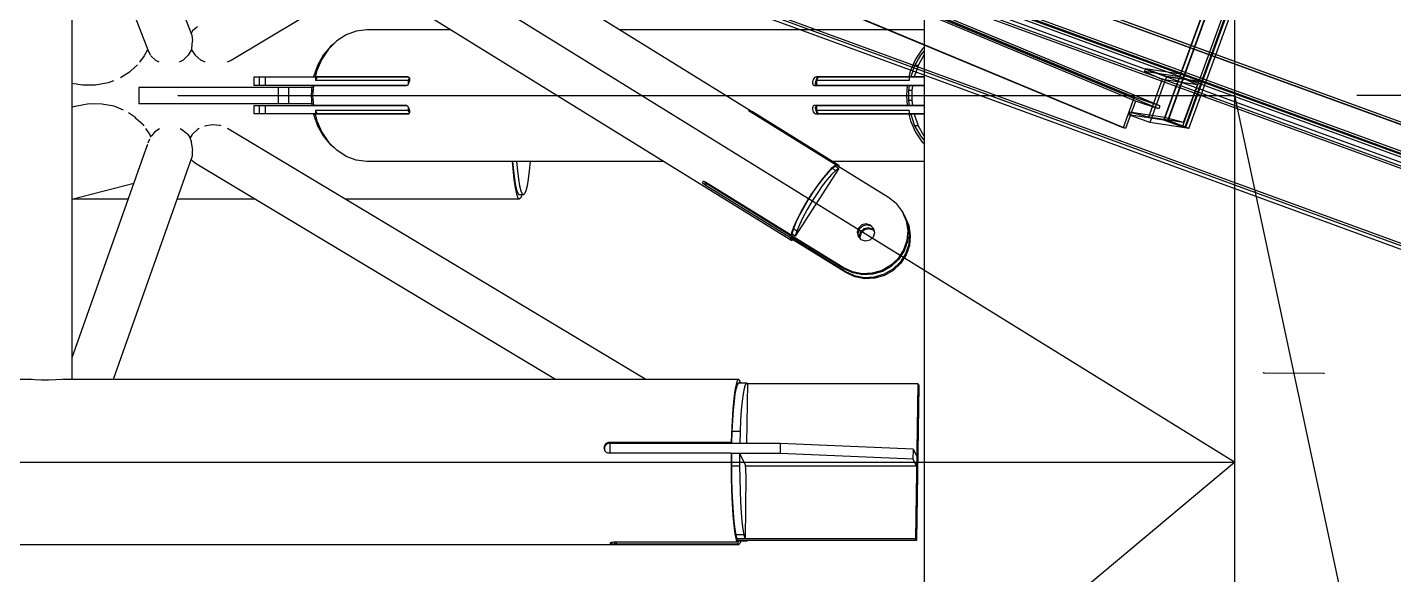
# Model space of a CAD drawing. Header units: millimetres. Extents: x 150209.93 to 150215.05, y 136675.65 to 136679.93.
# Drawn here: x 150211.237 to 150211.3041, y 136679.0834 to 136679.1103 of the extents above; entities that cross this region are included whole.
import ezdxf

# ---------------------------------------------------------------- set-up
doc = ezdxf.new("R2010")
doc.units = ezdxf.units.MM
doc.header["$LTSCALE"] = 0.25
for name, pattern in [('CENTER', [50.8, 31.75, -6.35, 6.35, -6.35]), ('XKITLINE00', [0]), ('XKITLINE02', [4, 2, -2]), ('XKITLINE03', [6, 3, -1, 1, -1])]:
    doc.linetypes.add(name, pattern=pattern)

# ---------------------------------------------------------------- blocks, each defined once
blk = doc.blocks.new('çatıı')
at = {"color": 8, "linetype": 'CENTER'}
for p, q in [((12015, 18200.27), (11840, 17380.27)), ((11840, 17654.86), (11840, 16010.75)), ((11840, 17290.27), (11549.01, 17470.27)), ((11580.85, 17380.27), (11840, 17380.27)), ((12370, 17380.27), (11840, 17380.28)), ((11840, 17380.27), (12015, 16560.27)), ((11847.12, 17312.23), (11861.95, 17312.1)), ((10096.38, 15830.27), (11839.99, 17290.27)), ((10454.12, 17290.27), (11840, 17290.27))]:
    blk.add_line(p, q, dxfattribs=at)
at = {"color": 8, "linetype": 'XKITLINE00'}
for p, q in [((11763.8, 17524.52), (11763.8, 17238.51)), ((11554.71, 17450.24), (11554.71, 17310.57)), ((11562.95, 17449.97), (11584.11, 17395.13)), ((11554.71, 17439.69), (11573.32, 17391.48)), ((11742.92, 17363.13), (11623.09, 17437.26)), ((11731.14, 17344.8), (11611.31, 17418.93)), ((11627.32, 17409.02), (11593.77, 17388.88)), ((11585.2, 17396.93), (11584.34, 17396.17)), ((11585.55, 17397.24), (11585.2, 17396.93)), ((11584.34, 17396.17), (11584, 17395.5)), ((11584.25, 17393.64), (11584.08, 17391.79)), ((11584.11, 17395.13), (11584.12, 17395.08)), ((11584.12, 17395.08), (11584.27, 17393.75)), ((11584.27, 17393.75), (11584.25, 17393.64)), ((11619.7, 17393.7), (11617.68, 17391.69)), ((11621.99, 17395.2), (11619.7, 17393.7)), ((11624.49, 17396.11), (11621.99, 17395.2)), ((11627.08, 17396.42), (11624.49, 17396.11)), ((11647.69, 17396.42), (11627.08, 17396.42)), ((11763.8, 17396.42), (11689.1, 17396.42)), ((11572.53, 17390.16), (11572.48, 17390.02)), ((11573.3, 17391.5), (11572.53, 17390.16)), ((11573.32, 17391.48), (11573.35, 17391.42)), ((11573.35, 17391.42), (11574.02, 17390.17)), ((11583.24, 17390.17), (11582.01, 17388.98)), ((11583.28, 17390.21), (11583.24, 17390.17)), ((11584, 17391.45), (11583.28, 17390.21)), ((11584.03, 17391.62), (11584, 17391.45)), ((11584.08, 17391.79), (11584.03, 17391.62)), ((11584.04, 17391.5), (11584.94, 17390.17)), ((11586.34, 17388.96), (11584.94, 17390.17)), ((11616.37, 17390.19), (11614.97, 17387.67)), ((11617.68, 17391.69), (11616.03, 17389.25)), ((11618.14, 17392.33), (11616.37, 17390.19)), ((11619.06, 17393.07), (11618.14, 17392.33)), ((11762.9, 17390.19), (11761.5, 17387.67)), ((11763.36, 17391.69), (11761.71, 17389.25)), ((11763.75, 17390.19), (11762.36, 17387.67)), ((11763.8, 17391.27), (11762.9, 17390.19)), ((11763.8, 17392.13), (11763.36, 17391.69)), ((11763.8, 17390.24), (11763.75, 17390.19)), ((11570.8, 17387.8), (11569.14, 17386.37)), ((11572.48, 17390.02), (11571.34, 17388.48)), ((11575.34, 17388.85), (11574.09, 17390.03)), ((11576.13, 17388.48), (11575.34, 17388.85)), ((11582.01, 17388.98), (11581.02, 17388.48)), ((11587.4, 17388.48), (11586.34, 17388.96)), ((11593.77, 17388.88), (11592.83, 17388.48)), ((11614.97, 17387.67), (11614.01, 17384.87)), ((11616.03, 17389.25), (11614.8, 17386.46)), ((11615.34, 17387.67), (11614.97, 17387.67)), ((11761.71, 17389.25), (11760.48, 17386.46)), ((11761.5, 17387.67), (11760.54, 17384.87)), ((11762.36, 17387.67), (11761.39, 17384.87)), ((11762.36, 17387.67), (11761.5, 17387.67)), ((11563.61, 17383.41), (11560.52, 17382.83)), ((11564.93, 17383.92), (11563.61, 17383.41)), ((11568.82, 17386.04), (11566.62, 17384.63)), ((11569.14, 17386.37), (11568.82, 17386.04)), ((11599.39, 17384.77), (11599.39, 17382.77)), ((11637.36, 17384.77), (11599.39, 17384.77)), ((11600.65, 17384.77), (11600.65, 17382.77)), ((11602.1, 17384.77), (11602.1, 17382.77)), ((11614.41, 17384.87), (11614.01, 17384.87)), ((11614.8, 17386.46), (11614.41, 17384.87)), ((11637.14, 17384.87), (11614.41, 17384.87)), ((11614.49, 17384.77), (11614.49, 17383.97)), ((11614.87, 17384.77), (11614.49, 17383.97)), ((11637.23, 17383.97), (11614.49, 17383.97)), ((11637.31, 17384.83), (11637.14, 17384.87)), ((11637.5, 17384.55), (11637.23, 17383.97)), ((11637.23, 17383.97), (11637.23, 17383.06)), ((11637.31, 17384.83), (11637.44, 17384.7)), ((11637.37, 17383.43), (11637.34, 17383.32)), ((11637.45, 17383.62), (11637.37, 17383.43)), ((11637.44, 17384.7), (11637.52, 17384.5)), ((11637.53, 17383.93), (11637.45, 17383.62)), ((11637.52, 17384.5), (11637.55, 17384.23)), ((11637.55, 17384.23), (11637.53, 17383.93)), ((11736.42, 17383.62), (11736.4, 17383.43)), ((11736.4, 17383.43), (11736.41, 17383.32)), ((11736.5, 17383.93), (11736.42, 17383.62)), ((11736.62, 17384.23), (11736.5, 17383.93)), ((11736.78, 17384.5), (11736.62, 17384.23)), ((11736.97, 17384.7), (11736.78, 17384.5)), ((11737.16, 17384.83), (11736.97, 17384.7)), ((11737.14, 17383.62), (11737.11, 17383.32)), ((11737.22, 17383.93), (11737.14, 17383.62)), ((11737.35, 17384.87), (11737.16, 17384.83)), ((11737.88, 17384.83), (11737.16, 17384.83)), ((11737.34, 17384.23), (11737.22, 17383.93)), ((11737.5, 17384.5), (11737.34, 17384.23)), ((11760.54, 17384.87), (11737.35, 17384.87)), ((11737.81, 17384.77), (11737.43, 17383.97)), ((11760.17, 17383.97), (11737.43, 17383.97)), ((11737.43, 17383.97), (11737.43, 17382.77)), ((11737.69, 17384.7), (11737.5, 17384.5)), ((11737.88, 17384.83), (11737.69, 17384.7)), ((11763.8, 17384.77), (11737.81, 17384.77)), ((11738.07, 17384.87), (11737.88, 17384.83)), ((11760.48, 17386.46), (11760.09, 17384.87)), ((11760.17, 17384.77), (11760.17, 17383.97)), ((11763.8, 17384.87), (11760.54, 17384.87)), ((11761.81, 17384.83), (11761.75, 17384.77)), ((11761.97, 17384.87), (11761.81, 17384.83)), ((11762.53, 17384.83), (11761.81, 17384.83)), ((11762.53, 17384.83), (11762.47, 17384.77)), ((11762.69, 17384.87), (11762.53, 17384.83)), ((11557.31, 17382.79), (11554.71, 17383.21)), ((11560.52, 17382.83), (11557.31, 17382.79)), ((11571.11, 17382.27), (11571.11, 17378.27)), ((11610.62, 17382.27), (11571.11, 17382.27)), ((11636.97, 17382.77), (11599.39, 17382.77)), ((11605.34, 17382.27), (11605.34, 17378.27)), ((11607.85, 17382.27), (11607.85, 17378.27)), ((11613.55, 17382.27), (11610.62, 17382.27)), ((11613.47, 17381.48), (11613.43, 17380.27)), ((11613.43, 17380.27), (11613.47, 17379.07)), ((11613.59, 17382.67), (11613.47, 17381.48)), ((11613.89, 17381.48), (11613.47, 17381.48)), ((11613.99, 17382.67), (11613.59, 17382.67)), ((11613.99, 17382.67), (11613.79, 17380.27)), ((11613.79, 17380.27), (11613.99, 17377.87)), ((11636.72, 17382.67), (11613.99, 17382.67)), ((11636.9, 17382.72), (11636.72, 17382.67)), ((11637.07, 17382.85), (11636.9, 17382.72)), ((11637.22, 17383.05), (11637.07, 17382.85)), ((11637.34, 17383.32), (11637.22, 17383.05)), ((11736.41, 17383.32), (11736.49, 17383.05)), ((11736.49, 17383.05), (11736.6, 17382.85)), ((11736.76, 17382.72), (11736.6, 17382.85)), ((11737.45, 17382.72), (11736.76, 17382.72)), ((11736.93, 17382.67), (11736.76, 17382.72)), ((11760.12, 17382.67), (11736.93, 17382.67)), ((11737.11, 17383.32), (11737.12, 17383.26)), ((11737.12, 17383.26), (11737.18, 17383.05)), ((11737.18, 17383.05), (11737.3, 17382.85)), ((11737.45, 17382.72), (11737.3, 17382.85)), ((11763.8, 17382.77), (11737.43, 17382.77)), ((11737.62, 17382.67), (11737.45, 17382.72)), ((11759.66, 17382.67), (11759.47, 17380.27)), ((11759.47, 17380.27), (11759.66, 17377.87)), ((11760, 17381.48), (11759.96, 17380.27)), ((11759.96, 17380.27), (11760, 17379.07)), ((11760.12, 17382.67), (11760, 17381.48)), ((11760.85, 17381.48), (11760, 17381.48)), ((11763.8, 17382.67), (11760.12, 17382.67)), ((11760.85, 17381.48), (11760.82, 17380.27)), ((11760.82, 17380.27), (11760.85, 17379.07)), ((11760.97, 17382.67), (11760.85, 17381.48)), ((11762.24, 17382.72), (11762.17, 17382.77)), ((11762.94, 17382.72), (11762.24, 17382.72)), ((11762.42, 17382.67), (11762.24, 17382.72)), ((11762.94, 17382.72), (11762.86, 17382.77)), ((11763.12, 17382.67), (11762.94, 17382.72)), ((11555.94, 17377.71), (11554.71, 17377.4)), ((11558.98, 17378.23), (11555.94, 17377.71)), ((11562.07, 17378.2), (11558.98, 17378.23)), ((11565.05, 17377.64), (11562.07, 17378.2)), ((11567.4, 17376.7), (11565.05, 17377.64)), ((11613.55, 17378.27), (11571.11, 17378.27)), ((11599.39, 17377.77), (11599.39, 17375.77)), ((11636.97, 17377.77), (11599.39, 17377.77)), ((11600.65, 17377.77), (11600.65, 17375.77)), ((11602.1, 17377.77), (11602.1, 17375.77)), ((11613.47, 17379.07), (11613.59, 17377.87)), ((11613.89, 17379.07), (11613.47, 17379.07)), ((11613.99, 17377.87), (11613.59, 17377.87)), ((11636.72, 17377.87), (11613.99, 17377.87)), ((11636.9, 17377.83), (11636.72, 17377.87)), ((11637.07, 17377.7), (11636.9, 17377.83)), ((11637.07, 17377.7), (11637.22, 17377.5)), ((11637.22, 17377.5), (11637.34, 17377.23)), ((11637.23, 17377.49), (11637.23, 17376.58)), ((11637.34, 17377.23), (11637.37, 17377.12)), ((11637.37, 17377.12), (11637.45, 17376.93)), ((11637.45, 17376.93), (11637.53, 17376.62)), ((11720.8, 17376.7), (11720.76, 17376.64)), ((11720.9, 17376.71), (11720.8, 17376.7)), ((11720.94, 17376.7), (11720.9, 17376.71)), ((11721.05, 17376.63), (11720.94, 17376.7)), ((11736.41, 17377.23), (11736.4, 17377.12)), ((11736.4, 17377.12), (11736.42, 17376.93)), ((11736.49, 17377.5), (11736.41, 17377.23)), ((11736.42, 17376.93), (11736.5, 17376.62)), ((11736.6, 17377.7), (11736.49, 17377.5)), ((11736.76, 17377.83), (11736.6, 17377.7)), ((11736.93, 17377.87), (11736.76, 17377.83)), ((11737.45, 17377.83), (11736.76, 17377.83)), ((11760.12, 17377.87), (11736.93, 17377.87)), ((11737.12, 17377.29), (11737.11, 17377.23)), ((11737.11, 17377.23), (11737.14, 17376.93)), ((11737.18, 17377.5), (11737.12, 17377.29)), ((11737.14, 17376.93), (11737.22, 17376.62)), ((11737.3, 17377.7), (11737.18, 17377.5)), ((11737.45, 17377.83), (11737.3, 17377.7)), ((11763.8, 17377.77), (11737.43, 17377.77)), ((11737.43, 17377.77), (11737.43, 17376.58)), ((11737.62, 17377.87), (11737.45, 17377.83)), ((11760.85, 17379.07), (11760, 17379.07)), ((11760, 17379.07), (11760.12, 17377.87)), ((11763.8, 17377.87), (11760.12, 17377.87)), ((11760.85, 17379.07), (11760.97, 17377.87)), ((11762.24, 17377.83), (11762.17, 17377.77)), ((11762.42, 17377.87), (11762.24, 17377.83)), ((11762.94, 17377.83), (11762.24, 17377.83)), ((11762.94, 17377.83), (11762.86, 17377.77)), ((11763.12, 17377.87), (11762.94, 17377.83)), ((11570.09, 17375.02), (11568.57, 17376.03)), ((11570.09, 17375.02), (11570.41, 17374.68)), ((11572.11, 17373.16), (11570.41, 17374.68)), ((11600.65, 17375.77), (11599.39, 17375.77)), ((11614.87, 17375.77), (11600.65, 17375.77)), ((11614.41, 17375.67), (11614.01, 17375.67)), ((11614.01, 17375.67), (11614.97, 17372.88)), ((11637.14, 17375.67), (11614.41, 17375.67)), ((11614.41, 17375.67), (11614.8, 17374.09)), ((11637.23, 17376.58), (11614.49, 17376.58)), ((11614.49, 17376.58), (11614.49, 17375.77)), ((11614.49, 17376.58), (11614.87, 17375.77)), ((11614.8, 17374.09), (11616.03, 17371.3)), ((11637.36, 17375.77), (11614.87, 17375.77)), ((11637.31, 17375.72), (11637.14, 17375.67)), ((11637.23, 17376.58), (11637.5, 17376)), ((11637.44, 17375.85), (11637.31, 17375.72)), ((11637.52, 17376.05), (11637.44, 17375.85)), ((11637.55, 17376.32), (11637.52, 17376.05)), ((11637.53, 17376.62), (11637.55, 17376.32)), ((11720.76, 17376.64), (11720.79, 17376.55)), ((11720.79, 17376.55), (11720.9, 17376.43)), ((11721.07, 17376.3), (11720.9, 17376.43)), ((11721.23, 17376.52), (11721.05, 17376.63)), ((11721.27, 17376.16), (11721.07, 17376.3)), ((11721.45, 17376.39), (11721.23, 17376.52)), ((11742.23, 17363.19), (11721.27, 17376.16)), ((11721.45, 17376.39), (11721.29, 17376.14)), ((11721.68, 17376.25), (11721.45, 17376.39)), ((11721.67, 17376.25), (11721.52, 17376)), ((11742.63, 17363.29), (11721.68, 17376.25)), ((11736.5, 17376.62), (11736.62, 17376.32)), ((11736.62, 17376.32), (11736.78, 17376.05)), ((11736.78, 17376.05), (11736.97, 17375.85)), ((11737.16, 17375.72), (11736.97, 17375.85)), ((11737.35, 17375.67), (11737.16, 17375.72)), ((11737.88, 17375.72), (11737.16, 17375.72)), ((11737.22, 17376.62), (11737.34, 17376.32)), ((11737.34, 17376.32), (11737.5, 17376.05)), ((11760.54, 17375.67), (11737.35, 17375.67)), ((11760.17, 17376.58), (11737.43, 17376.58)), ((11737.43, 17376.58), (11737.81, 17375.77)), ((11737.5, 17376.05), (11737.69, 17375.85)), ((11737.88, 17375.72), (11737.69, 17375.85)), ((11763.8, 17375.77), (11737.81, 17375.77)), ((11738.07, 17375.67), (11737.88, 17375.72)), ((11760.09, 17375.67), (11760.48, 17374.09)), ((11760.17, 17376.58), (11760.17, 17375.77)), ((11760.48, 17374.09), (11761.71, 17371.3)), ((11763.8, 17375.67), (11760.54, 17375.67)), ((11760.54, 17375.67), (11761.5, 17372.88)), ((11761.39, 17375.67), (11762.36, 17372.88)), ((11761.75, 17375.77), (11761.81, 17375.72)), ((11762.53, 17375.72), (11761.81, 17375.72)), ((11761.97, 17375.67), (11761.81, 17375.72)), ((11762.47, 17375.77), (11762.53, 17375.72)), ((11762.69, 17375.67), (11762.53, 17375.72)), ((11572.11, 17373.16), (11572.35, 17372.82)), ((11572.81, 17372.16), (11573.62, 17371.03)), ((11573.62, 17371.03), (11573.68, 17370.86)), ((11573.68, 17370.86), (11574.05, 17370.19)), ((11574.08, 17370.22), (11573.95, 17370.04)), ((11574.24, 17370.4), (11574.08, 17370.22)), ((11575.08, 17371.38), (11574.24, 17370.4)), ((11576.23, 17372.07), (11575.08, 17371.38)), ((11581.72, 17371.89), (11581.27, 17372.07)), ((11583.1, 17370.79), (11581.72, 17371.89)), ((11583.1, 17370.79), (11583.37, 17370.4)), ((11583.37, 17370.4), (11583.68, 17369.96)), ((11583.68, 17369.96), (11583.95, 17368.97)), ((11584.19, 17370.71), (11583.71, 17369.93)), ((11584.37, 17370.86), (11584.19, 17370.71)), ((11585.54, 17371.96), (11584.37, 17370.86)), ((11585.97, 17372.17), (11585.54, 17371.96)), ((11589.17, 17373.12), (11587.25, 17372.79)), ((11591.11, 17372.92), (11589.17, 17373.12)), ((11591.37, 17372.82), (11591.11, 17372.92)), ((11695.56, 17310.57), (11592.87, 17372.21)), ((11615.34, 17372.88), (11614.97, 17372.88)), ((11614.97, 17372.88), (11616.37, 17370.36)), ((11616.03, 17371.3), (11617.68, 17368.85)), ((11616.37, 17370.36), (11618.14, 17368.22)), ((11762.36, 17372.88), (11761.5, 17372.88)), ((11761.5, 17372.88), (11762.9, 17370.36)), ((11761.71, 17371.3), (11763.36, 17368.85)), ((11762.36, 17372.88), (11763.75, 17370.36)), ((11762.9, 17370.36), (11763.8, 17369.28)), ((11763.75, 17370.36), (11763.8, 17370.31)), ((11573.2, 17368.13), (11554.71, 17315.86)), ((11573.2, 17368.13), (11573.19, 17367.87)), ((11573.25, 17368.24), (11573.2, 17368.13)), ((11573.76, 17369.56), (11573.38, 17368.58)), ((11583.95, 17368.97), (11583.97, 17368.72)), ((11583.97, 17368.72), (11584.27, 17366.91)), ((11584.27, 17366.91), (11584.25, 17366.7)), ((11584.25, 17366.7), (11584.25, 17365.42)), ((11619.7, 17366.85), (11617.68, 17368.85)), ((11619.06, 17367.48), (11618.14, 17368.22)), ((11621.99, 17365.35), (11619.7, 17366.85)), ((11763.8, 17368.42), (11763.36, 17368.85)), ((11584.25, 17365.42), (11564.85, 17310.57)), ((11584.58, 17364.02), (11583.95, 17364.55)), ((11585.07, 17363.6), (11584.58, 17364.02)), ((11673.41, 17310.57), (11585.07, 17363.6)), ((11624.49, 17364.44), (11621.99, 17365.35)), ((11627.08, 17364.12), (11624.49, 17364.44)), ((11699.9, 17364.12), (11627.08, 17364.12)), ((11662.73, 17364.12), (11662.87, 17362.31)), ((11662.84, 17364.12), (11663.05, 17361.83)), ((11663.84, 17364.12), (11664.04, 17361.83)), ((11667.16, 17364.12), (11666.95, 17361.83)), ((11763.8, 17364.12), (11741.32, 17364.12)), ((11742.63, 17363.29), (11742.49, 17363.06)), ((11742.92, 17363.13), (11742.63, 17363.29)), ((11662.87, 17362.31), (11663.14, 17359.73)), ((11663.05, 17361.83), (11663.3, 17359.75)), ((11664.04, 17361.83), (11664.3, 17359.75)), ((11666.95, 17361.83), (11666.7, 17359.75)), ((11742.88, 17362.38), (11732.21, 17345.78)), ((11739.22, 17360.19), (11737.99, 17358.6)), ((11739.94, 17361.18), (11738.7, 17359.67)), ((11740.34, 17361.48), (11739.22, 17360.19)), ((11741.02, 17362.33), (11739.94, 17361.18)), ((11741.18, 17360.96), (11740.06, 17359.67)), ((11741.29, 17362.4), (11740.34, 17361.48)), ((11741.91, 17363.06), (11741.02, 17362.33)), ((11742.13, 17361.88), (11741.18, 17360.96)), ((11742.04, 17362.9), (11741.29, 17362.4)), ((11742.13, 17361.88), (11741.29, 17362.4)), ((11742.23, 17363.19), (11741.91, 17363.06)), ((11742.23, 17363.19), (11742.04, 17362.9)), ((11742.88, 17362.38), (11742.04, 17362.9)), ((11742.26, 17363.2), (11742.05, 17362.89)), ((11742.88, 17362.38), (11742.13, 17361.88)), ((11742.22, 17363.14), (11742.2, 17363.15)), ((11755.08, 17355.27), (11742.26, 17363.2)), ((11742.92, 17363.13), (11742.96, 17362.77)), ((11569.94, 17358.68), (11554.71, 17354.79)), ((11663.14, 17359.73), (11663.45, 17357.64)), ((11663.3, 17359.75), (11663.58, 17358.08)), ((11663.45, 17357.64), (11663.79, 17356.12)), ((11663.58, 17358.08), (11663.88, 17356.86)), ((11663.88, 17356.86), (11664.19, 17356.12)), ((11664.3, 17359.75), (11664.58, 17358.08)), ((11664.58, 17358.08), (11664.87, 17356.86)), ((11664.87, 17356.86), (11665.18, 17356.12)), ((11666.12, 17356.86), (11665.81, 17356.12)), ((11666.42, 17358.08), (11666.12, 17356.86)), ((11666.7, 17359.75), (11666.42, 17358.08)), ((11709.49, 17359.11), (11709.43, 17359.01)), ((11709.43, 17359.01), (11709.44, 17358.86)), ((11709.44, 17358.86), (11709.46, 17358.83)), ((11709.46, 17358.83), (11709.54, 17358.73)), ((11709.62, 17359.16), (11709.49, 17359.11)), ((11709.7, 17358.58), (11709.54, 17358.73)), ((11709.79, 17359.15), (11709.62, 17359.16)), ((11709.91, 17358.42), (11709.7, 17358.58)), ((11710, 17359.08), (11709.79, 17359.15)), ((11709.97, 17359), (11709.82, 17359.14)), ((11710.17, 17358.84), (11709.91, 17358.42)), ((11710.13, 17358.28), (11709.91, 17358.42)), ((11710.17, 17358.84), (11709.97, 17359)), ((11710.23, 17358.97), (11710, 17359.08)), ((11710.36, 17358.64), (11710.13, 17358.28)), ((11731.08, 17345.31), (11710.13, 17358.28)), ((11710.3, 17358.76), (11710.17, 17358.84)), ((11731.18, 17346), (11710.23, 17358.97)), ((11710.32, 17358.91), (11710.28, 17358.8)), ((11731.24, 17345.84), (11710.28, 17358.8)), ((11710.28, 17358.8), (11710.35, 17358.66)), ((11744.13, 17337.76), (11710.35, 17358.66)), ((11736.72, 17356.78), (11735.46, 17354.82)), ((11737.38, 17357.87), (11736.05, 17355.88)), ((11737.99, 17358.6), (11736.72, 17356.78)), ((11738.7, 17359.67), (11737.38, 17357.87)), ((11738.83, 17358.08), (11737.56, 17356.26)), ((11740.06, 17359.67), (11738.83, 17358.08)), ((11568.59, 17354.87), (11555.03, 17354.87)), ((11599.6, 17354.87), (11580.52, 17354.87)), ((11664.5, 17354.87), (11621.75, 17354.87)), ((11663.79, 17356.12), (11664.14, 17355.19)), ((11664.5, 17354.87), (11664.14, 17355.19)), ((11664.5, 17355.87), (11664.19, 17356.12)), ((11665.5, 17355.87), (11664.5, 17355.87)), ((11664.86, 17355.19), (11664.5, 17354.87)), ((11665.12, 17355.87), (11664.86, 17355.19)), ((11665.5, 17355.87), (11665.18, 17356.12)), ((11665.81, 17356.12), (11665.5, 17355.87)), ((11734.76, 17353.79), (11733.59, 17351.72)), ((11735.46, 17354.82), (11734.28, 17352.82)), ((11736.05, 17355.88), (11734.76, 17353.79)), ((11736.3, 17354.3), (11735.12, 17352.3)), ((11737.56, 17356.26), (11736.3, 17354.3)), ((11756.99, 17353.74), (11755.08, 17355.27)), ((11756.99, 17353.74), (11758.46, 17351.8)), ((11733.23, 17350.88), (11732.37, 17349.08)), ((11733.59, 17351.72), (11732.59, 17349.75)), ((11734.07, 17350.36), (11733.21, 17348.57)), ((11734.28, 17352.82), (11733.23, 17350.88)), ((11735.12, 17352.3), (11734.07, 17350.36)), ((11758.46, 17351.8), (11758.59, 17351.54)), ((11758.46, 17351.8), (11759.41, 17349.56)), ((11758.59, 17351.54), (11759.55, 17349.3)), ((11758.81, 17351.02), (11758.95, 17350.84)), ((11758.95, 17350.84), (11759.08, 17350.58)), ((11758.95, 17350.84), (11759.9, 17348.6)), ((11759.08, 17350.58), (11760.04, 17348.34)), ((11731.3, 17346.54), (11731.18, 17346)), ((11731.81, 17348), (11731.3, 17346.54)), ((11731.74, 17347.53), (11731.37, 17346.3)), ((11732.37, 17349.08), (11731.74, 17347.53)), ((11732.58, 17347.01), (11731.74, 17347.53)), ((11732.59, 17349.75), (11731.81, 17348)), ((11732.58, 17347.01), (11732.21, 17345.78)), ((11733.21, 17348.57), (11732.58, 17347.01)), ((11747.74, 17347.76), (11747.4, 17346.71)), ((11747.4, 17346.71), (11747.64, 17345.65)), ((11747.87, 17347.5), (11747.54, 17346.45)), ((11748.56, 17348.51), (11747.74, 17347.76)), ((11748.69, 17348.25), (11747.87, 17347.5)), ((11748.23, 17346.8), (11747.89, 17345.75)), ((11748.36, 17346.54), (11748.03, 17345.49)), ((11749.05, 17347.55), (11748.23, 17346.8)), ((11749.18, 17347.29), (11748.36, 17346.54)), ((11749.64, 17348.76), (11748.56, 17348.51)), ((11749.77, 17348.5), (11748.69, 17348.25)), ((11750.13, 17347.8), (11749.05, 17347.55)), ((11750.27, 17347.54), (11749.18, 17347.29)), ((11750.7, 17348.45), (11749.64, 17348.76)), ((11750.83, 17348.18), (11749.77, 17348.5)), ((11751.19, 17347.49), (11750.13, 17347.8)), ((11751.32, 17347.22), (11750.27, 17347.54)), ((11750.7, 17348.45), (11751.44, 17347.65)), ((11750.83, 17348.18), (11751.48, 17347.49)), ((11751.19, 17347.49), (11751.57, 17347.08)), ((11751.32, 17347.22), (11751.6, 17346.92)), ((11751.68, 17346.58), (11751.34, 17345.53)), ((11751.44, 17347.65), (11751.68, 17346.58)), ((11759.41, 17349.56), (11759.79, 17347.15)), ((11759.55, 17349.3), (11759.93, 17346.89)), ((11759.79, 17347.15), (11759.58, 17344.71)), ((11759.93, 17346.89), (11759.71, 17344.45)), ((11759.9, 17348.6), (11760.28, 17346.19)), ((11760.04, 17348.34), (11760.42, 17345.93)), ((11731.32, 17345.68), (11731.08, 17345.31)), ((11731.08, 17345.31), (11731.14, 17344.8)), ((11731.42, 17344.65), (11731.14, 17344.8)), ((11731.39, 17346.29), (11731.17, 17345.96)), ((11731.17, 17345.96), (11731.24, 17345.84)), ((11744, 17338.03), (11731.17, 17345.96)), ((11731.37, 17346.3), (11731.18, 17346)), ((11731.32, 17345.68), (11731.28, 17345.61)), ((11732.11, 17345.1), (11731.28, 17345.61)), ((11731.28, 17345.61), (11731.29, 17345.34)), ((11732.13, 17344.82), (11731.29, 17345.34)), ((11731.29, 17345.34), (11731.35, 17345.14)), ((11731.35, 17345.14), (11731.46, 17345.01)), ((11732.21, 17345.78), (11731.37, 17346.3)), ((11731.6, 17344.92), (11731.42, 17344.65)), ((11732.3, 17344.49), (11731.46, 17345.01)), ((11731.78, 17344.77), (11731.58, 17344.9)), ((11731.75, 17344.83), (11731.8, 17344.74)), ((11744.63, 17336.8), (11731.8, 17344.74)), ((11732.16, 17345.16), (11732.11, 17345.1)), ((11732.11, 17345.1), (11732.13, 17344.82)), ((11732.13, 17344.82), (11732.19, 17344.62)), ((11732.19, 17344.62), (11732.3, 17344.49)), ((11732.45, 17344.43), (11732.3, 17344.49)), ((11732.71, 17344.83), (11732.45, 17344.43)), ((11744.49, 17337.06), (11732.49, 17344.49)), ((11747.54, 17346.45), (11747.74, 17345.54)), ((11747.64, 17345.65), (11748.38, 17344.85)), ((11747.89, 17345.75), (11748, 17345.25)), ((11748.03, 17345.49), (11748.1, 17345.15)), ((11749.44, 17344.53), (11748.38, 17344.85)), ((11750.52, 17344.78), (11749.44, 17344.53)), ((11751.34, 17345.53), (11750.52, 17344.78)), ((11759.58, 17344.71), (11758.78, 17342.38)), ((11759.71, 17344.45), (11758.91, 17342.12)), ((11760.07, 17343.75), (11759.27, 17341.42)), ((11760.2, 17343.49), (11759.4, 17341.16)), ((11760.28, 17346.19), (11760.07, 17343.75)), ((11760.42, 17345.93), (11760.2, 17343.49)), ((11757.44, 17340.31), (11755.65, 17338.6)), ((11757.58, 17340.04), (11755.78, 17338.33)), ((11758.78, 17342.38), (11757.44, 17340.31)), ((11758.91, 17342.12), (11757.58, 17340.04)), ((11759.27, 17341.42), (11757.93, 17339.34)), ((11759.4, 17341.16), (11758.07, 17339.08)), ((11744, 17338.03), (11744.13, 17337.76)), ((11746.23, 17337), (11744, 17338.03)), ((11746.36, 17336.74), (11744.13, 17337.76)), ((11744.49, 17337.06), (11744.63, 17336.8)), ((11746.72, 17336.04), (11744.49, 17337.06)), ((11746.85, 17335.77), (11744.63, 17336.8)), ((11746.23, 17337), (11746.36, 17336.74)), ((11748.65, 17336.53), (11746.23, 17337)), ((11748.78, 17336.27), (11746.36, 17336.74)), ((11751.12, 17336.65), (11748.65, 17336.53)), ((11753.5, 17337.35), (11751.12, 17336.65)), ((11753.63, 17337.09), (11751.25, 17336.39)), ((11755.65, 17338.6), (11753.5, 17337.35)), ((11755.78, 17338.33), (11753.63, 17337.09)), ((11756.14, 17337.63), (11753.99, 17336.39)), ((11756.27, 17337.37), (11754.12, 17336.13)), ((11757.93, 17339.34), (11756.14, 17337.63)), ((11758.07, 17339.08), (11756.27, 17337.37)), ((11746.72, 17336.04), (11746.85, 17335.77)), ((11749.14, 17335.57), (11746.72, 17336.04)), ((11749.27, 17335.31), (11746.85, 17335.77)), ((11751.25, 17336.39), (11748.78, 17336.27)), ((11751.61, 17335.69), (11749.14, 17335.57)), ((11751.74, 17335.43), (11749.27, 17335.31)), ((11753.99, 17336.39), (11751.61, 17335.69)), ((11754.12, 17336.13), (11751.74, 17335.43)), ((11544.77, 17310.57), (11308.16, 17310.57)), ((11544.28, 17310.62), (11543.97, 17310.57)), ((11544.4, 17310.61), (11544.28, 17310.62)), ((11545.66, 17310.5), (11544.4, 17310.61)), ((11547.25, 17310.44), (11545.66, 17310.5)), ((11549.01, 17310.43), (11547.25, 17310.44)), ((11550.77, 17310.47), (11549.01, 17310.43)), ((11552.36, 17310.56), (11550.77, 17310.47)), ((11553.06, 17310.62), (11552.36, 17310.56)), ((11718.31, 17310.57), (11552.54, 17310.57)), ((11553.07, 17310.57), (11552.8, 17310.6)), ((11553.58, 17310.57), (11553.06, 17310.62)), ((11717.98, 17310.27), (11717.67, 17309.35)), ((11718.22, 17309.65), (11717.94, 17309.25)), ((11718.31, 17310.57), (11717.98, 17310.27)), ((11720.21, 17309.65), (11718.22, 17309.65)), ((11718.51, 17310.38), (11718.31, 17310.57)), ((11718.51, 17310.38), (11718.49, 17309.65)), ((11718.75, 17309.91), (11718.5, 17309.91)), ((11718.75, 17309.91), (11718.74, 17309.65)), ((11718.75, 17309.91), (11718.84, 17309.65)), ((11720.21, 17309.65), (11719.93, 17309.25)), ((11720.49, 17309.55), (11720.21, 17309.65)), ((11717.38, 17307.86), (11717.11, 17305.83)), ((11717.41, 17307.02), (11717.18, 17305.24)), ((11717.67, 17309.35), (11717.38, 17307.86)), ((11717.67, 17308.37), (11717.41, 17307.02)), ((11717.94, 17309.25), (11717.67, 17308.37)), ((11719.4, 17307.02), (11719.17, 17305.24)), ((11719.66, 17308.37), (11719.4, 17307.02)), ((11719.93, 17309.25), (11719.66, 17308.37)), ((11720.49, 17309.55), (11720.26, 17294.88)), ((11762.32, 17309.5), (11720.49, 17309.5)), ((11762.32, 17309.5), (11761.7, 17271.49)), ((11762.54, 17309.06), (11761.93, 17271.05)), ((11762.32, 17309.5), (11762.54, 17309.06)), ((11716.89, 17303.32), (11716.7, 17300.42)), ((11716.98, 17303.08), (11716.81, 17300.59)), ((11717.11, 17305.83), (11716.89, 17303.32)), ((11717.18, 17305.24), (11716.98, 17303.08)), ((11718.97, 17303.08), (11718.8, 17300.59)), ((11719.17, 17305.24), (11718.97, 17303.08)), ((11716.7, 17300.42), (11716.56, 17297.22)), ((11716.81, 17300.59), (11716.67, 17297.83)), ((11718.8, 17300.59), (11718.67, 17297.83)), ((11716.56, 17297.22), (11716.51, 17295.13)), ((11716.67, 17297.83), (11716.59, 17294.89)), ((11718.67, 17297.83), (11716.67, 17297.83)), ((11718.67, 17297.83), (11718.58, 17294.89)), ((11685.32, 17294.16), (11685.26, 17293.8)), ((11685.26, 17293.8), (11685.3, 17293.47)), ((11685.3, 17293.47), (11685.44, 17293.15)), ((11685.46, 17294.47), (11685.32, 17294.16)), ((11685.42, 17293.95), (11685.37, 17293.59)), ((11685.37, 17293.59), (11685.41, 17293.27)), ((11685.41, 17293.27), (11685.49, 17293.08)), ((11685.56, 17294.27), (11685.42, 17293.95)), ((11685.44, 17293.15), (11685.65, 17292.87)), ((11685.68, 17294.75), (11685.46, 17294.47)), ((11685.78, 17294.54), (11685.56, 17294.27)), ((11685.92, 17292.65), (11685.65, 17292.87)), ((11685.96, 17294.95), (11685.68, 17294.75)), ((11686.07, 17294.75), (11685.78, 17294.54)), ((11686.29, 17295.08), (11685.96, 17294.95)), ((11686.4, 17294.88), (11686.07, 17294.75)), ((11686.64, 17295.13), (11686.29, 17295.08)), ((11686.29, 17295.08), (11686.4, 17294.88)), ((11686.74, 17294.92), (11686.4, 17294.88)), ((11686.64, 17295.13), (11686.74, 17294.92)), ((11716.51, 17295.13), (11686.64, 17295.13)), ((11686.72, 17294.88), (11686.68, 17292.47)), ((11718.58, 17294.88), (11686.72, 17294.88)), ((11716.59, 17294.92), (11686.74, 17294.92)), ((11688.39, 17294.92), (11688.39, 17294.88)), ((11716.51, 17295.13), (11716.59, 17294.98)), ((11716.59, 17294.89), (11716.59, 17294.88)), ((11718.58, 17294.89), (11716.59, 17294.89)), ((11718.58, 17294.89), (11718.58, 17294.88)), ((11728.54, 17294.88), (11718.58, 17294.88)), ((11728.54, 17294.88), (11728.5, 17292.42)), ((11761.13, 17293.47), (11728.54, 17294.88)), ((11761.13, 17293.47), (11761.09, 17291.01)), ((11761.13, 17293.47), (11762.03, 17291.72)), ((11686.25, 17292.52), (11685.92, 17292.65)), ((11686.6, 17292.47), (11686.25, 17292.52)), ((11716.47, 17292.47), (11686.6, 17292.47)), ((11716.47, 17292.47), (11716.45, 17290.27)), ((11716.45, 17290.27), (11716.48, 17286.75)), ((11716.47, 17292.47), (11716.55, 17292.32)), ((11716.55, 17292.42), (11716.5, 17292.42)), ((11716.55, 17292.43), (11716.54, 17289.32)), ((11718.54, 17292.43), (11716.55, 17292.43)), ((11718.54, 17292.43), (11718.53, 17289.32)), ((11718.54, 17292.43), (11719.94, 17289.7)), ((11728.5, 17292.42), (11718.54, 17292.42)), ((11719.94, 17289.7), (11720.12, 17286.8)), ((11761.09, 17291.01), (11728.5, 17292.42)), ((11761.09, 17291.01), (11761.99, 17289.26)), ((11762.03, 17291.72), (11761.99, 17289.26)), ((11716.48, 17286.75), (11716.56, 17283.33)), ((11718.53, 17289.32), (11716.54, 17289.32)), ((11716.54, 17289.32), (11716.57, 17286.24)), ((11716.57, 17286.24), (11716.65, 17283.27)), ((11718.53, 17289.32), (11718.57, 17286.24)), ((11718.57, 17286.24), (11718.65, 17283.27)), ((11720.12, 17286.8), (11719.88, 17271.43)), ((11761.99, 17289.26), (11719.97, 17289.26)), ((11716.56, 17283.33), (11716.7, 17280.12)), ((11716.65, 17283.27), (11716.78, 17280.47)), ((11718.65, 17283.27), (11718.77, 17280.47)), ((11716.7, 17280.12), (11716.89, 17277.23)), ((11716.78, 17280.47), (11716.94, 17277.93)), ((11718.77, 17280.47), (11718.93, 17277.93)), ((11716.89, 17277.23), (11717.11, 17274.72)), ((11716.94, 17277.93), (11717.14, 17275.7)), ((11718.93, 17277.93), (11719.13, 17275.7)), ((11717.11, 17274.72), (11717.38, 17272.69)), ((11717.14, 17275.7), (11717.36, 17273.84)), ((11717.36, 17273.84), (11717.62, 17272.41)), ((11719.13, 17275.7), (11719.36, 17273.84)), ((11719.36, 17273.84), (11719.61, 17272.41)), ((11718.31, 17269.97), (10454.12, 17269.97)), ((11686.78, 17270.38), (11686.76, 17270.28)), ((11686.84, 17270.25), (11686.76, 17270.28)), ((11686.88, 17270.46), (11686.78, 17270.38)), ((11687, 17270.23), (11686.84, 17270.25)), ((11687.07, 17270.54), (11686.88, 17270.46)), ((11687.24, 17270.2), (11687, 17270.23)), ((11687.33, 17270.59), (11687.07, 17270.54)), ((11687.54, 17270.18), (11687.24, 17270.2)), ((11687.64, 17270.63), (11687.33, 17270.59)), ((11687.88, 17270.17), (11687.54, 17270.18)), ((11687.99, 17270.64), (11687.64, 17270.63)), ((11687.89, 17270.64), (11687.88, 17270.17)), ((11688.23, 17270.17), (11687.88, 17270.17)), ((11717.86, 17270.64), (11687.99, 17270.64)), ((11688.24, 17270.64), (11688.23, 17270.17)), ((11718.1, 17270.17), (11688.23, 17270.17)), ((11717.38, 17272.69), (11717.67, 17271.2)), ((11719.61, 17272.41), (11717.62, 17272.41)), ((11717.62, 17272.41), (11717.88, 17271.43)), ((11717.67, 17271.2), (11717.86, 17270.64)), ((11717.88, 17271.46), (11717.86, 17270.64)), ((11761.93, 17271.05), (11717.87, 17271.05)), ((11719.88, 17271.43), (11717.88, 17271.43)), ((11718.12, 17270.99), (11718.1, 17270.17)), ((11718.31, 17269.97), (11718.1, 17270.17)), ((11718.11, 17271.05), (11718.11, 17271)), ((11720.1, 17271), (11718.11, 17271)), ((11718.4, 17270.91), (11718.11, 17271)), ((11718.63, 17270.28), (11718.31, 17269.97)), ((11720.4, 17270.91), (11718.4, 17270.91)), ((11718.84, 17270.91), (11718.63, 17270.28)), ((11719.61, 17272.41), (11719.88, 17271.43)), ((11761.7, 17271.49), (11719.88, 17271.49)), ((11720.1, 17271.05), (11720.1, 17271)), ((11720.4, 17270.91), (11720.1, 17271)), ((11720.49, 17271.05), (11720.4, 17270.91)), ((11761.7, 17271.49), (11761.93, 17271.05))]:
    blk.add_line(p, q, dxfattribs=at)
at = {"color": 116, "linetype": 'XKITLINE02', "true_color": 0x136734}
for p, q in [((11822.64, 17374.27), (11865.03, 17490.78)), ((11822.7, 17374.26), (11865.09, 17490.77)), ((11823.61, 17374.12), (11866, 17490.63)), ((11823.67, 17374.11), (11866.06, 17490.62)), ((11827.22, 17372.61), (11869.61, 17489.12)), ((11827.79, 17372.39), (11870.17, 17488.9)), ((11828.07, 17372.48), (11870.46, 17488.99)), ((11828.82, 17372.23), (11871.21, 17488.74)), ((11894.41, 17361.1), (11640.14, 17454.02)), ((11895.46, 17361.29), (11641.69, 17454.02)), ((11886.55, 17360.27), (11632.6, 17453.08)), ((11886.91, 17360.7), (11633.27, 17453.4)), ((11895.35, 17360.47), (11641.67, 17453.17)), ((11883.6, 17342.99), (11628.99, 17436.05)), ((11883.77, 17342.36), (11629.44, 17435.32)), ((11897.08, 17367.82), (11763.8, 17416.53)), ((11897.03, 17367.81), (11763.8, 17416.5)), ((11895.92, 17367.61), (11763.8, 17415.89)), ((11895.86, 17367.6), (11763.8, 17415.86)), ((11815.37, 17379.91), (11747.71, 17408.05)), ((11815.73, 17378.94), (11748.07, 17407.09)), ((11894.13, 17360.25), (11763.8, 17407.88)), ((11821.4, 17377.02), (11753.73, 17405.16)), ((11821.67, 17377.78), (11754, 17405.92)), ((11887.06, 17361.55), (11763.8, 17406.6)), ((11812.65, 17372.39), (11744.98, 17400.53)), ((11813.28, 17372.18), (11745.61, 17400.32)), ((11883.33, 17341.62), (11733.38, 17396.42)), ((11818.12, 17386.86), (11817.89, 17386.22)), ((11823.27, 17384.97), (11818.12, 17386.86)), ((11826.74, 17385.54), (11818.12, 17386.86)), ((11822.25, 17384.21), (11817.89, 17386.22)), ((11826.51, 17384.9), (11817.89, 17386.22)), ((11822.25, 17384.21), (11818.88, 17374.94)), ((11823.27, 17384.97), (11819.17, 17373.7)), ((11830.87, 17382.9), (11822.25, 17384.21)), ((11831.89, 17383.66), (11823.27, 17384.97)), ((11826.74, 17385.54), (11826.51, 17384.9)), ((11830.87, 17382.9), (11826.51, 17384.9)), ((11831.89, 17383.66), (11826.74, 17385.54)), ((11827.79, 17372.39), (11831.89, 17383.66)), ((11827.49, 17373.63), (11830.87, 17382.9)), ((11815.37, 17379.91), (11812.65, 17372.39)), ((11815.73, 17378.94), (11813.28, 17372.18)), ((11821.67, 17377.78), (11815.37, 17379.91)), ((11821.4, 17377.02), (11815.73, 17378.94)), ((11821.67, 17377.78), (11821.4, 17377.02)), ((11814.25, 17376.22), (11814.02, 17375.58)), ((11819.17, 17373.7), (11814.02, 17375.58)), ((11822.64, 17374.27), (11814.02, 17375.58)), ((11818.88, 17374.94), (11814.25, 17376.22)), ((11822.87, 17374.91), (11814.25, 17376.22)), ((11827.49, 17373.63), (11818.88, 17374.94)), ((11827.79, 17372.39), (11819.17, 17373.7)), ((11822.87, 17374.91), (11822.64, 17374.27)), ((11827.79, 17372.39), (11822.64, 17374.27)), ((11822.7, 17374.26), (11822.64, 17374.27)), ((11827.79, 17372.39), (11822.64, 17374.27)), ((11827.22, 17372.61), (11822.7, 17374.26)), ((11827.49, 17373.63), (11822.87, 17374.91)), ((11828.07, 17372.48), (11823.61, 17374.12)), ((11823.67, 17374.11), (11823.61, 17374.12)), ((11828.82, 17372.23), (11823.67, 17374.11)), ((11813.28, 17372.18), (11812.65, 17372.39)), ((11828.07, 17372.48), (11827.22, 17372.61)), ((11828.82, 17372.23), (11827.79, 17372.39))]:
    blk.add_line(p, q, dxfattribs=at)
at = {"color": 1, "linetype": 'XKITLINE03'}
for p, q in [((11827.79, 17372.39), (11870.17, 17488.9)), ((11747.71, 17408.05), (11815.37, 17379.91)), ((11823.27, 17384.97), (11831.89, 17383.66))]:
    blk.add_line(p, q, dxfattribs=at)
at = {"color": 7, "linetype": 'XKITLINE00'}
blk.add_line((11733.38, 17396.42), (11654.42, 17425.28), dxfattribs=at)
at = {"color": 1, "linetype": 'XKITLINE00'}
for centre in [(11823.27, 17384.97), (11831.89, 17383.66), (11815.37, 17379.91), (11827.79, 17372.39)]:
    blk.add_circle(centre, 0.05, dxfattribs=at)
at = {"color": 8, "linetype": 'XKITLINE00'}
for centre in [(11580.85, 17380.27), (11840, 17380.28), (11840, 17380.27), (11840, 17380.27), (11840, 17380.27), (11847.12, 17312.23), (11861.95, 17312.1), (11839.99, 17290.27), (11840, 17290.27), (11840, 17290.27)]:
    blk.add_circle(centre, 0.05, dxfattribs=at)

msp = doc.modelspace()

# ---------------------------------------------------------------- block references
at = {"xscale": 0.0002000170049888334, "yscale": 0.0002000170049888334, "zscale": 0.0002000170049888334}
msp.add_blockref('çatıı', (150208.928067, 136675.630592), dxfattribs=at)

doc.saveas('drawing.dxf')
